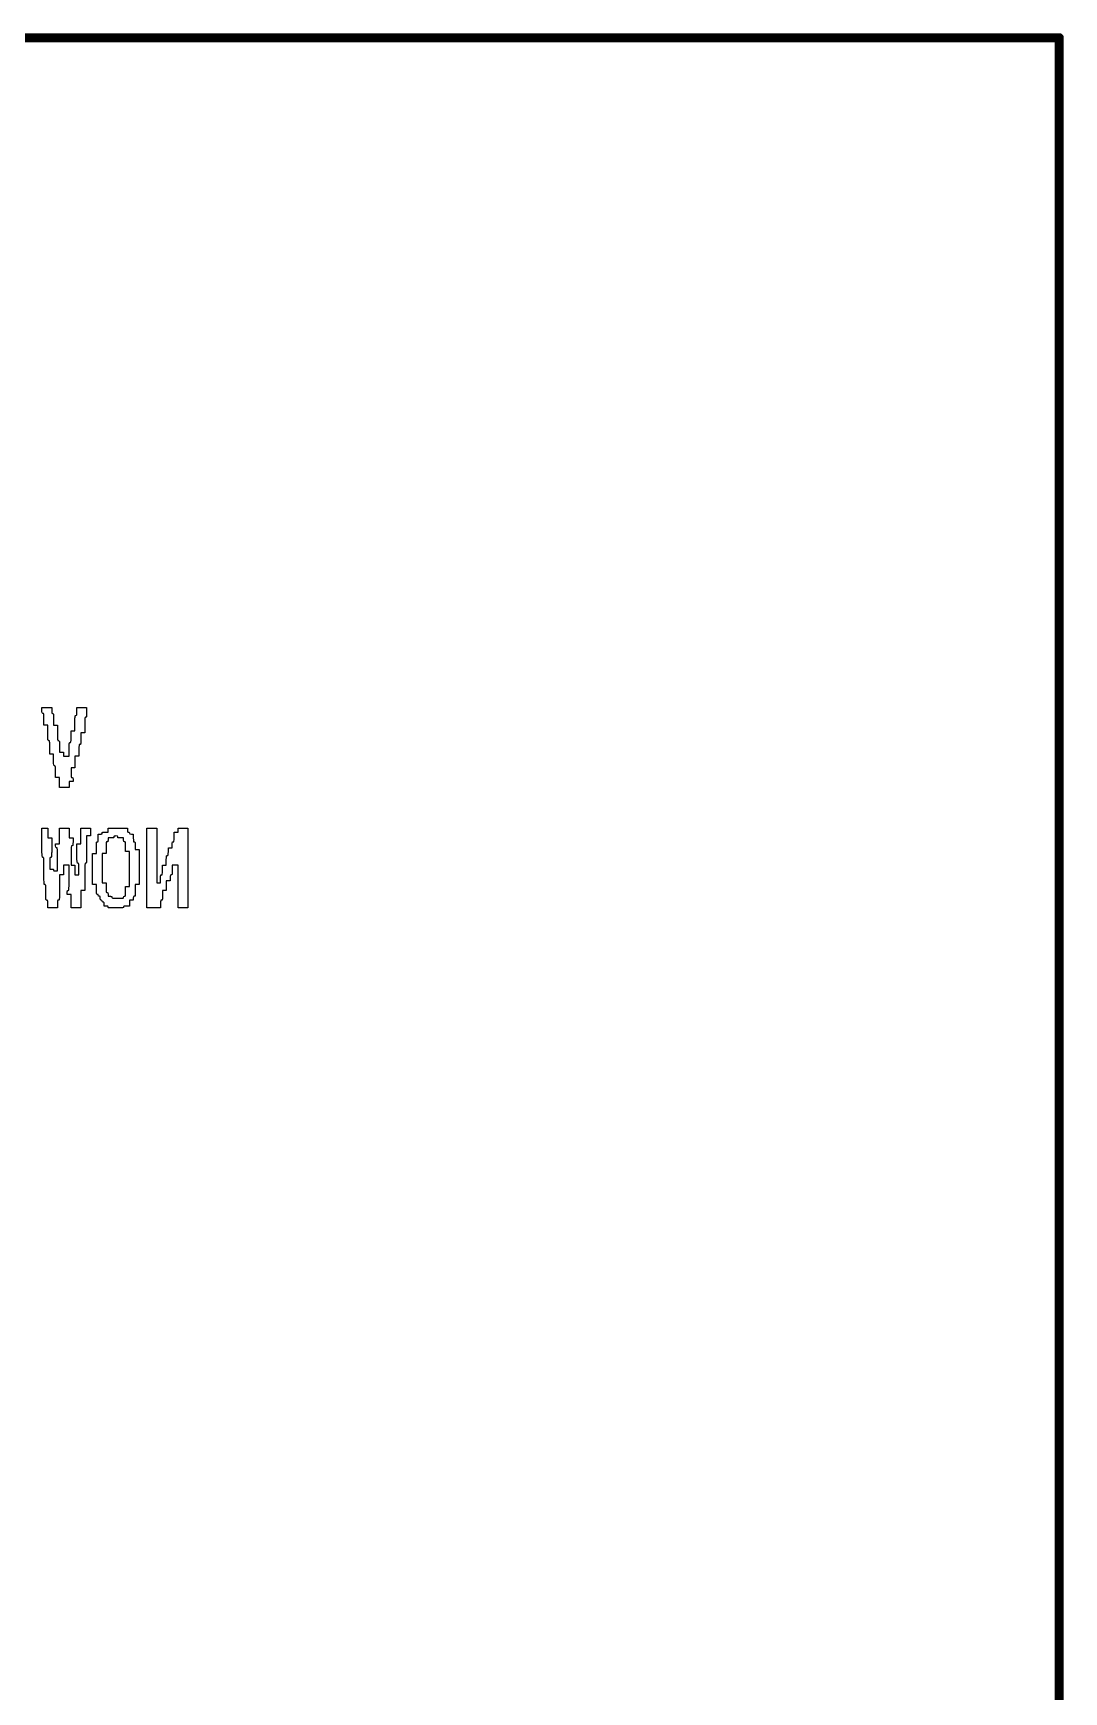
# Model space of a CAD drawing. Header units: millimetres. Extents: x 1.5 to 5.45, y 1.5 to 5.45.
# Drawn here: x 4.315 to 5.447, y 3.625 to 5.447 of the extents above; entities that cross this region are included whole.
import ezdxf

# ---------------------------------------------------------------- set-up
doc = ezdxf.new("R2010")
doc.units = ezdxf.units.MM
doc.header["$MEASUREMENT"] = 0
doc.layers.add('BottomOverlay', color=54, linetype='Continuous')
doc.layers.add('KeepOutLayer', color=6, linetype='Continuous')

# ---------------------------------------------------------------- blocks, each defined once
blk = doc.blocks.new('NATALIE_HEART_FIRE_4')
at = {"layer": 'BottomOverlay'}
for p, q in [((1.0748, 0.1179), (1.0748, 0.1211)), ((1.0748, 0.1211), (1.0855, 0.1211)), ((1.0748, 0.1162), (1.0748, 0.1179)), ((1.075, 0.1153), (1.0748, 0.1162)), ((1.0753, 0.1148), (1.075, 0.1153)), ((1.0759, 0.1147), (1.0753, 0.1148)), ((1.0762, 0.1147), (1.0759, 0.1147)), ((1.0759, 0.1147), (1.0759, 0.1147)), ((1.0764, 0.1146), (1.0762, 0.1147)), ((1.0765, 0.1145), (1.0764, 0.1146)), ((1.0766, 0.1144), (1.0765, 0.1145)), ((1.0767, 0.1142), (1.0766, 0.1144)), ((1.0767, 0.1139), (1.0767, 0.1142)), ((1.0768, 0.1136), (1.0767, 0.1139)), ((1.0768, 0.1132), (1.0768, 0.1136)), ((1.0769, 0.1128), (1.0768, 0.1132)), ((1.0769, 0.1122), (1.0769, 0.1128)), ((1.0769, 0.1115), (1.0769, 0.1122)), ((1.0769, 0.1103), (1.0769, 0.1115)), ((1.0769, 0.1089), (1.0769, 0.1103)), ((1.0855, 0.1211), (1.0855, 0.1179)), ((1.0855, 0.1179), (1.0855, 0.117)), ((1.0855, 0.117), (1.0855, 0.1162)), ((1.0855, 0.1162), (1.0856, 0.1157)), ((1.0856, 0.1157), (1.0856, 0.1153)), ((1.0856, 0.1153), (1.0858, 0.115)), ((1.0858, 0.115), (1.086, 0.1148)), ((1.086, 0.1148), (1.0862, 0.1148)), ((1.0862, 0.1148), (1.0865, 0.1147)), ((1.0865, 0.1147), (1.0871, 0.1146)), ((1.0871, 0.1146), (1.0874, 0.1138)), ((1.0874, 0.1138), (1.0876, 0.1119)), ((1.0876, 0.1119), (1.0876, 0.1083)), ((1.1111, 0.1097), (1.1112, 0.1103)), ((1.1111, 0.1088), (1.1111, 0.1097)), ((1.1112, 0.1114), (1.1113, 0.1118)), ((1.1112, 0.1109), (1.1112, 0.1114)), ((1.1112, 0.1103), (1.1112, 0.1109)), ((1.1113, 0.1118), (1.1114, 0.112)), ((1.1114, 0.112), (1.1115, 0.1123)), ((1.1115, 0.1123), (1.1116, 0.1124)), ((1.1116, 0.1124), (1.1117, 0.1125)), ((1.1117, 0.1125), (1.1118, 0.1126)), ((1.1118, 0.1126), (1.1121, 0.1126)), ((1.1121, 0.1126), (1.1122, 0.1126)), ((1.1122, 0.1126), (1.1127, 0.1127)), ((1.1127, 0.1127), (1.1131, 0.1133)), ((1.1131, 0.1133), (1.1132, 0.1145)), ((1.1132, 0.1169), (1.1132, 0.1211)), ((1.1132, 0.1211), (1.1239, 0.1211)), ((1.1132, 0.1145), (1.1132, 0.1169)), ((1.1222, 0.1103), (1.1219, 0.1093)), ((1.1228, 0.1105), (1.1222, 0.1103)), ((1.123, 0.1105), (1.1228, 0.1105)), ((1.1232, 0.1105), (1.123, 0.1105)), ((1.1233, 0.1105), (1.1232, 0.1105)), ((1.1234, 0.1106), (1.1233, 0.1105)), ((1.1235, 0.1107), (1.1234, 0.1106)), ((1.1236, 0.1108), (1.1235, 0.1107)), ((1.1237, 0.111), (1.1236, 0.1108)), ((1.1238, 0.1116), (1.1237, 0.1113)), ((1.1237, 0.1113), (1.1237, 0.111)), ((1.1239, 0.1123), (1.1238, 0.1119)), ((1.1238, 0.1119), (1.1238, 0.1116)), ((1.1239, 0.1211), (1.1239, 0.1158)), ((1.1239, 0.1158), (1.1239, 0.1149)), ((1.1239, 0.1149), (1.1239, 0.1141)), ((1.1239, 0.1141), (1.1239, 0.1135)), ((1.1239, 0.1135), (1.1239, 0.1129)), ((1.1239, 0.1129), (1.1239, 0.1123)), ((1.0769, 0.1019), (1.0769, 0.1089)), ((1.0812, 0.1019), (1.0769, 0.1019)), ((1.0812, 0.0934), (1.0812, 0.1019)), ((1.0812, 0.0886), (1.0812, 0.0934)), ((1.0876, 0.1083), (1.0876, 0.1019)), ((1.0876, 0.1019), (1.0919, 0.1019)), ((1.0919, 0.1019), (1.0919, 0.0926)), ((1.0919, 0.0926), (1.0919, 0.0906)), ((1.1068, 0.0891), (1.1068, 0.0955)), ((1.1068, 0.0955), (1.1111, 0.0955)), ((1.1111, 0.1079), (1.1111, 0.1088)), ((1.1111, 0.1068), (1.1111, 0.1079)), ((1.1111, 0.1048), (1.1111, 0.1068)), ((1.1111, 0.0955), (1.1111, 0.1048)), ((1.1218, 0.0934), (1.1175, 0.0934)), ((1.1175, 0.0934), (1.1175, 0.0864)), ((1.1219, 0.1093), (1.1218, 0.1067)), ((1.1218, 0.1067), (1.1218, 0.1019)), ((1.1218, 0.1019), (1.1218, 0.0934)), ((1.0813, 0.086), (1.0812, 0.0886)), ((1.0817, 0.085), (1.0813, 0.086)), ((1.0823, 0.0848), (1.0817, 0.085)), ((1.0825, 0.0848), (1.0823, 0.0848)), ((1.0827, 0.0847), (1.0825, 0.0848)), ((1.0829, 0.0846), (1.0827, 0.0847)), ((1.083, 0.0845), (1.0829, 0.0846)), ((1.083, 0.0843), (1.083, 0.0845)), ((1.0831, 0.0841), (1.083, 0.0843)), ((1.0832, 0.0837), (1.0831, 0.0841)), ((1.0832, 0.0833), (1.0832, 0.0837)), ((1.0833, 0.0828), (1.0832, 0.0833)), ((1.0833, 0.0822), (1.0833, 0.0828)), ((1.0833, 0.0815), (1.0833, 0.0822)), ((1.0833, 0.0807), (1.0833, 0.0815)), ((1.0833, 0.0797), (1.0833, 0.0807)), ((1.0833, 0.078), (1.0833, 0.0797)), ((1.0833, 0.0698), (1.0833, 0.078)), ((1.0919, 0.0906), (1.0919, 0.0895)), ((1.0919, 0.0895), (1.0919, 0.0886)), ((1.0919, 0.0886), (1.0919, 0.0877)), ((1.0919, 0.0877), (1.0919, 0.087)), ((1.0919, 0.087), (1.092, 0.0865)), ((1.092, 0.0865), (1.092, 0.086)), ((1.092, 0.086), (1.0921, 0.0856)), ((1.0921, 0.0856), (1.0922, 0.0853)), ((1.0922, 0.0853), (1.0922, 0.0851)), ((1.0922, 0.0851), (1.0923, 0.085)), ((1.0923, 0.085), (1.0925, 0.0849)), ((1.0925, 0.0849), (1.0926, 0.0848)), ((1.0926, 0.0848), (1.0928, 0.0848)), ((1.0928, 0.0848), (1.0929, 0.0848)), ((1.0929, 0.0848), (1.0935, 0.0847)), ((1.0935, 0.0847), (1.0939, 0.0839)), ((1.0939, 0.0839), (1.094, 0.0819)), ((1.094, 0.0819), (1.094, 0.0784)), ((1.094, 0.0784), (1.094, 0.072)), ((1.1047, 0.0801), (1.1048, 0.0807)), ((1.1047, 0.0794), (1.1047, 0.0801)), ((1.1047, 0.0785), (1.1047, 0.0794)), ((1.1047, 0.0775), (1.1047, 0.0785)), ((1.1047, 0.0758), (1.1047, 0.0775)), ((1.1047, 0.0677), (1.1047, 0.0758)), ((1.1048, 0.0816), (1.1049, 0.0819)), ((1.1048, 0.0812), (1.1048, 0.0816)), ((1.1048, 0.0807), (1.1048, 0.0812)), ((1.1049, 0.0819), (1.105, 0.0822)), ((1.105, 0.0822), (1.1051, 0.0824)), ((1.1051, 0.0824), (1.1052, 0.0825)), ((1.1052, 0.0825), (1.1053, 0.0826)), ((1.1053, 0.0826), (1.1055, 0.0826)), ((1.1055, 0.0826), (1.1058, 0.0827)), ((1.1058, 0.0827), (1.1063, 0.0828)), ((1.1063, 0.0828), (1.1067, 0.0836)), ((1.1067, 0.0836), (1.1068, 0.0855)), ((1.1068, 0.0855), (1.1068, 0.0891)), ((1.1155, 0.0796), (1.1154, 0.0777)), ((1.1154, 0.0777), (1.1154, 0.0741)), ((1.1154, 0.0741), (1.1154, 0.0677)), ((1.1158, 0.0804), (1.1155, 0.0796)), ((1.1164, 0.0805), (1.1158, 0.0804)), ((1.1165, 0.0805), (1.1164, 0.0805)), ((1.1168, 0.0806), (1.1165, 0.0805)), ((1.117, 0.0806), (1.1168, 0.0806)), ((1.1171, 0.0807), (1.117, 0.0806)), ((1.1172, 0.0809), (1.1171, 0.0807)), ((1.1173, 0.0813), (1.1172, 0.0811)), ((1.1172, 0.0811), (1.1172, 0.0809)), ((1.1174, 0.0816), (1.1173, 0.0813)), ((1.1175, 0.0831), (1.1174, 0.0825)), ((1.1174, 0.0825), (1.1174, 0.082)), ((1.1174, 0.082), (1.1174, 0.0816)), ((1.1175, 0.0864), (1.1175, 0.0849)), ((1.1175, 0.0849), (1.1175, 0.0837)), ((1.1175, 0.0837), (1.1175, 0.0831)), ((1.0876, 0.0698), (1.0833, 0.0698)), ((1.0876, 0.0634), (1.0876, 0.0698)), ((1.0876, 0.0599), (1.0876, 0.0634)), ((1.0878, 0.0579), (1.0876, 0.0599)), ((1.0881, 0.0572), (1.0878, 0.0579)), ((1.0887, 0.057), (1.0881, 0.0572)), ((1.0888, 0.057), (1.0887, 0.057)), ((1.089, 0.057), (1.0888, 0.057)), ((1.0892, 0.0569), (1.089, 0.057)), ((1.0893, 0.0568), (1.0892, 0.0569)), ((1.0894, 0.0567), (1.0893, 0.0568)), ((1.0895, 0.0565), (1.0894, 0.0567)), ((1.0896, 0.0562), (1.0895, 0.0565)), ((1.0896, 0.0559), (1.0896, 0.0562)), ((1.0896, 0.0555), (1.0896, 0.0559)), ((1.0897, 0.055), (1.0896, 0.0555)), ((1.0897, 0.0545), (1.0897, 0.055)), ((1.094, 0.072), (1.0983, 0.072)), ((1.0983, 0.072), (1.0983, 0.0677)), ((1.0983, 0.0677), (1.1047, 0.0677)), ((1.1111, 0.0549), (1.1068, 0.0549)), ((1.1068, 0.0549), (1.1068, 0.0495)), ((1.1154, 0.0677), (1.1111, 0.0677)), ((1.1111, 0.0677), (1.1111, 0.0549)), ((1.0897, 0.0538), (1.0897, 0.0545)), ((1.0897, 0.0526), (1.0897, 0.0538)), ((1.0897, 0.0511), (1.0897, 0.0526)), ((1.0897, 0.0442), (1.0897, 0.0511)), ((1.094, 0.0442), (1.0897, 0.0442)), ((1.094, 0.0335), (1.094, 0.0442)), ((1.109, 0.0399), (1.1047, 0.0399)), ((1.1047, 0.0399), (1.1047, 0.0367)), ((1.1047, 0.0367), (1.1047, 0.0367)), ((1.1047, 0.0367), (1.1047, 0.0335)), ((1.1068, 0.0495), (1.1068, 0.0486)), ((1.1068, 0.0486), (1.1068, 0.0479)), ((1.1068, 0.0479), (1.1068, 0.0472)), ((1.1068, 0.0472), (1.1068, 0.0466)), ((1.1068, 0.0466), (1.1069, 0.0461)), ((1.1069, 0.0461), (1.1069, 0.0456)), ((1.1069, 0.0456), (1.1069, 0.0453)), ((1.1069, 0.0453), (1.107, 0.045)), ((1.107, 0.045), (1.107, 0.0447)), ((1.107, 0.0447), (1.1071, 0.0446)), ((1.1071, 0.0446), (1.1072, 0.0444)), ((1.1072, 0.0444), (1.1073, 0.0443)), ((1.1073, 0.0443), (1.1074, 0.0442)), ((1.1074, 0.0442), (1.1076, 0.0442)), ((1.1076, 0.0442), (1.1077, 0.0442)), ((1.1077, 0.0442), (1.1079, 0.0442)), ((1.1079, 0.0442), (1.1088, 0.0438)), ((1.1088, 0.0438), (1.109, 0.042)), ((1.109, 0.042), (1.109, 0.0399)), ((1.1047, 0.0335), (1.094, 0.0335)), ((1.0748, -0.0274), (1.0748, -0.0114)), ((1.0748, -0.0114), (1.0812, -0.0114)), ((1.0812, -0.0114), (1.0812, -0.0221)), ((1.094, -0.0285), (1.094, -0.0114)), ((1.094, -0.0114), (1.1047, -0.0114)), ((1.1047, -0.0114), (1.1047, -0.0221)), ((1.1175, -0.0285), (1.1175, -0.0114)), ((1.1175, -0.0114), (1.1282, -0.0114)), ((1.1282, -0.0114), (1.1282, -0.0199)), ((1.1367, -0.0221), (1.1367, -0.0178)), ((1.1367, -0.0178), (1.1388, -0.0178)), ((1.1388, -0.0178), (1.1394, -0.0178)), ((1.1394, -0.0178), (1.1399, -0.0178)), ((1.1399, -0.0178), (1.1403, -0.0177)), ((1.1403, -0.0177), (1.1406, -0.0176)), ((1.1406, -0.0176), (1.1408, -0.0175)), ((1.1408, -0.0175), (1.1409, -0.0173)), ((1.1409, -0.0173), (1.141, -0.017)), ((1.141, -0.0167), (1.1411, -0.0162)), ((1.141, -0.017), (1.141, -0.0167)), ((1.1411, -0.0162), (1.1415, -0.0159)), ((1.1415, -0.0159), (1.1425, -0.0157)), ((1.1425, -0.0157), (1.1442, -0.0157)), ((1.1442, -0.0157), (1.1474, -0.0157)), ((1.1474, -0.0157), (1.1474, -0.0114)), ((1.1474, -0.0114), (1.1687, -0.0114)), ((1.1687, -0.0114), (1.1687, -0.0135)), ((1.1687, -0.0135), (1.1687, -0.0141)), ((1.1687, -0.0141), (1.1688, -0.0146)), ((1.1688, -0.0146), (1.1688, -0.015)), ((1.1688, -0.015), (1.1689, -0.0153)), ((1.1689, -0.0153), (1.1691, -0.0155)), ((1.1691, -0.0155), (1.1693, -0.0156)), ((1.1693, -0.0156), (1.1695, -0.0157)), ((1.1695, -0.0157), (1.1698, -0.0157)), ((1.1698, -0.0157), (1.1706, -0.0159)), ((1.1706, -0.0159), (1.1709, -0.0167)), ((1.1709, -0.0167), (1.1713, -0.0176)), ((1.1713, -0.0176), (1.173, -0.0178)), ((1.173, -0.0178), (1.1751, -0.0178)), ((1.1751, -0.0178), (1.1751, -0.0221)), ((1.1901, -0.099), (1.1901, -0.0114)), ((1.1901, -0.0114), (1.2008, -0.0114)), ((1.2008, -0.0114), (1.2008, -0.0713)), ((1.22, -0.021), (1.22, -0.0157)), ((1.22, -0.0157), (1.2243, -0.0157)), ((1.2243, -0.0157), (1.2243, -0.0114)), ((1.2243, -0.0114), (1.2349, -0.0114)), ((1.2349, -0.0114), (1.2349, -0.099)), ((1.0748, -0.0365), (1.0748, -0.0274)), ((1.0812, -0.0221), (1.0855, -0.0221)), ((1.0855, -0.0221), (1.0855, -0.0337)), ((1.0855, -0.0337), (1.0855, -0.0362)), ((1.0855, -0.0362), (1.0855, -0.0376)), ((1.0897, -0.0306), (1.0897, -0.0285)), ((1.0897, -0.0285), (1.094, -0.0285)), ((1.0899, -0.0324), (1.0897, -0.0306)), ((1.0908, -0.0328), (1.0899, -0.0324)), ((1.0911, -0.0328), (1.0908, -0.0328)), ((1.0913, -0.0329), (1.0911, -0.0328)), ((1.0915, -0.0331), (1.0913, -0.0329)), ((1.0916, -0.0334), (1.0915, -0.0331)), ((1.0916, -0.0337), (1.0916, -0.0334)), ((1.0917, -0.0342), (1.0916, -0.0337)), ((1.0918, -0.0348), (1.0917, -0.0342)), ((1.0918, -0.0356), (1.0918, -0.0348)), ((1.0918, -0.0366), (1.0918, -0.0356)), ((1.1047, -0.0221), (1.109, -0.0221)), ((1.107, -0.0321), (1.1068, -0.0353)), ((1.1068, -0.0353), (1.1068, -0.0413)), ((1.1073, -0.0309), (1.107, -0.0321)), ((1.1079, -0.0306), (1.1073, -0.0309)), ((1.1081, -0.0306), (1.1079, -0.0306)), ((1.1082, -0.0306), (1.1081, -0.0306)), ((1.1083, -0.0306), (1.1082, -0.0306)), ((1.1085, -0.0305), (1.1083, -0.0306)), ((1.1086, -0.0304), (1.1085, -0.0305)), ((1.1087, -0.0303), (1.1086, -0.0304)), ((1.1088, -0.03), (1.1087, -0.0302)), ((1.1087, -0.0302), (1.1087, -0.0303)), ((1.1089, -0.0294), (1.1088, -0.0297)), ((1.1088, -0.0297), (1.1088, -0.03)), ((1.109, -0.0271), (1.1089, -0.0277)), ((1.1089, -0.0277), (1.1089, -0.0282)), ((1.1089, -0.0282), (1.1089, -0.0287)), ((1.1089, -0.0287), (1.1089, -0.0291)), ((1.1089, -0.0291), (1.1089, -0.0294)), ((1.109, -0.0221), (1.109, -0.0264)), ((1.109, -0.0264), (1.109, -0.0271)), ((1.1132, -0.0392), (1.1132, -0.0285)), ((1.1132, -0.0285), (1.1175, -0.0285)), ((1.1282, -0.0199), (1.1239, -0.0199)), ((1.1239, -0.0199), (1.1239, -0.0362)), ((1.1239, -0.0362), (1.1239, -0.0398)), ((1.1346, -0.0283), (1.1347, -0.0279)), ((1.1346, -0.0289), (1.1346, -0.0283)), ((1.1346, -0.0296), (1.1346, -0.0289)), ((1.1346, -0.0308), (1.1346, -0.0296)), ((1.1346, -0.0322), (1.1346, -0.0308)), ((1.1346, -0.0392), (1.1346, -0.0322)), ((1.1347, -0.0275), (1.1348, -0.0271)), ((1.1347, -0.0279), (1.1347, -0.0275)), ((1.1348, -0.0269), (1.1349, -0.0267)), ((1.1348, -0.0271), (1.1348, -0.0269)), ((1.1349, -0.0267), (1.135, -0.0266)), ((1.135, -0.0266), (1.1351, -0.0265)), ((1.1351, -0.0265), (1.1353, -0.0264)), ((1.1353, -0.0264), (1.1356, -0.0264)), ((1.1356, -0.0264), (1.1362, -0.0262)), ((1.1356, -0.0264), (1.1356, -0.0264)), ((1.1362, -0.0262), (1.1365, -0.0257)), ((1.1365, -0.0257), (1.1367, -0.0244)), ((1.1367, -0.0244), (1.1367, -0.0221)), ((1.1454, -0.0273), (1.1453, -0.0292)), ((1.1453, -0.0292), (1.1453, -0.0292)), ((1.1453, -0.0292), (1.1453, -0.0328)), ((1.1453, -0.0328), (1.1453, -0.0328)), ((1.1453, -0.0328), (1.1453, -0.0392)), ((1.1457, -0.0265), (1.1454, -0.0273)), ((1.1454, -0.0273), (1.1454, -0.0273)), ((1.1463, -0.0264), (1.1457, -0.0265)), ((1.1457, -0.0265), (1.1457, -0.0265)), ((1.1466, -0.0263), (1.1463, -0.0264)), ((1.1463, -0.0264), (1.1463, -0.0264)), ((1.1469, -0.0263), (1.1466, -0.0263)), ((1.1466, -0.0263), (1.1466, -0.0263)), ((1.147, -0.0262), (1.1469, -0.0263)), ((1.1469, -0.0263), (1.1469, -0.0263)), ((1.1472, -0.026), (1.147, -0.0262)), ((1.147, -0.0262), (1.147, -0.0262)), ((1.1473, -0.0257), (1.1472, -0.026)), ((1.1472, -0.026), (1.1472, -0.026)), ((1.1474, -0.0248), (1.1473, -0.0253)), ((1.1473, -0.0253), (1.1473, -0.0253)), ((1.1473, -0.0253), (1.1473, -0.0257)), ((1.1473, -0.0257), (1.1473, -0.0257)), ((1.1506, -0.0221), (1.1474, -0.0221)), ((1.1474, -0.0221), (1.1474, -0.0221)), ((1.1474, -0.0221), (1.1474, -0.0242)), ((1.1474, -0.0242), (1.1474, -0.0242)), ((1.1474, -0.0242), (1.1474, -0.0248)), ((1.1474, -0.0248), (1.1474, -0.0248)), ((1.1523, -0.0221), (1.1506, -0.0221)), ((1.1506, -0.0221), (1.1506, -0.0221)), ((1.1533, -0.0219), (1.1523, -0.0221)), ((1.1523, -0.0221), (1.1523, -0.0221)), ((1.1537, -0.0216), (1.1533, -0.0219)), ((1.1533, -0.0219), (1.1533, -0.0219)), ((1.1538, -0.021), (1.1537, -0.0216)), ((1.1537, -0.0216), (1.1537, -0.0216)), ((1.1539, -0.0205), (1.1538, -0.0207)), ((1.1538, -0.0207), (1.1538, -0.0207)), ((1.1538, -0.0207), (1.1538, -0.021)), ((1.1538, -0.021), (1.1538, -0.021)), ((1.154, -0.0203), (1.1539, -0.0205)), ((1.1539, -0.0205), (1.1539, -0.0205)), ((1.1542, -0.0201), (1.154, -0.0203)), ((1.154, -0.0203), (1.154, -0.0203)), ((1.1545, -0.0201), (1.1542, -0.0201)), ((1.1542, -0.0201), (1.1542, -0.0201)), ((1.1548, -0.02), (1.1545, -0.0201)), ((1.1545, -0.0201), (1.1545, -0.0201)), ((1.1553, -0.02), (1.1548, -0.02)), ((1.1548, -0.02), (1.1548, -0.02)), ((1.1559, -0.0199), (1.1553, -0.02)), ((1.1553, -0.02), (1.1553, -0.02)), ((1.1577, -0.0201), (1.1559, -0.0199)), ((1.1559, -0.0199), (1.1559, -0.0199)), ((1.1581, -0.021), (1.1577, -0.0201)), ((1.1577, -0.0201), (1.1577, -0.0201)), ((1.1581, -0.0213), (1.1581, -0.021)), ((1.1581, -0.021), (1.1581, -0.021)), ((1.1582, -0.0216), (1.1581, -0.0213)), ((1.1581, -0.0213), (1.1581, -0.0213)), ((1.1583, -0.0218), (1.1582, -0.0216)), ((1.1582, -0.0216), (1.1582, -0.0216)), ((1.1586, -0.0219), (1.1583, -0.0218)), ((1.1583, -0.0218), (1.1583, -0.0218)), ((1.159, -0.022), (1.1586, -0.0219)), ((1.1586, -0.0219), (1.1586, -0.0219)), ((1.1596, -0.0221), (1.159, -0.022)), ((1.159, -0.022), (1.159, -0.022)), ((1.1603, -0.0221), (1.1596, -0.0221)), ((1.1596, -0.0221), (1.1596, -0.0221)), ((1.1613, -0.0221), (1.1603, -0.0221)), ((1.1603, -0.0221), (1.1603, -0.0221)), ((1.1645, -0.0221), (1.1613, -0.0221)), ((1.1613, -0.0221), (1.1613, -0.0221)), ((1.1645, -0.0242), (1.1645, -0.0221)), ((1.1645, -0.0221), (1.1645, -0.0221)), ((1.1647, -0.026), (1.1645, -0.0242)), ((1.1645, -0.0242), (1.1645, -0.0242)), ((1.1655, -0.0264), (1.1647, -0.026)), ((1.1647, -0.026), (1.1647, -0.026)), ((1.1657, -0.0264), (1.1655, -0.0264)), ((1.1655, -0.0264), (1.1655, -0.0264)), ((1.1659, -0.0264), (1.1657, -0.0264)), ((1.1657, -0.0264), (1.1657, -0.0264)), ((1.166, -0.0264), (1.1659, -0.0264)), ((1.1659, -0.0264), (1.1659, -0.0264)), ((1.1661, -0.0265), (1.166, -0.0264)), ((1.166, -0.0264), (1.166, -0.0264)), ((1.1662, -0.0266), (1.1661, -0.0265)), ((1.1661, -0.0265), (1.1661, -0.0265)), ((1.1663, -0.0267), (1.1662, -0.0266)), ((1.1662, -0.0266), (1.1662, -0.0266)), ((1.1664, -0.0269), (1.1663, -0.0267)), ((1.1663, -0.0267), (1.1663, -0.0267)), ((1.1664, -0.0272), (1.1664, -0.0269)), ((1.1664, -0.0269), (1.1664, -0.0269)), ((1.1665, -0.0275), (1.1664, -0.0272)), ((1.1664, -0.0272), (1.1664, -0.0272)), ((1.1665, -0.0278), (1.1665, -0.0275)), ((1.1665, -0.0275), (1.1665, -0.0275)), ((1.1666, -0.0283), (1.1665, -0.0278)), ((1.1665, -0.0278), (1.1665, -0.0278)), ((1.1666, -0.0288), (1.1666, -0.0283)), ((1.1666, -0.0283), (1.1666, -0.0283)), ((1.1666, -0.0294), (1.1666, -0.0288)), ((1.1666, -0.0288), (1.1666, -0.0288)), ((1.1666, -0.03), (1.1666, -0.0294)), ((1.1666, -0.0294), (1.1666, -0.0294)), ((1.1666, -0.0308), (1.1666, -0.03)), ((1.1666, -0.03), (1.1666, -0.03)), ((1.1666, -0.0317), (1.1666, -0.0308)), ((1.1666, -0.0308), (1.1666, -0.0308)), ((1.1666, -0.0371), (1.1666, -0.0317)), ((1.1666, -0.0317), (1.1666, -0.0317)), ((1.1751, -0.0221), (1.1751, -0.0228)), ((1.1751, -0.0228), (1.1752, -0.0234)), ((1.1752, -0.0234), (1.1752, -0.0239)), ((1.1752, -0.0239), (1.1752, -0.0244)), ((1.1752, -0.0244), (1.1752, -0.0248)), ((1.1752, -0.0248), (1.1752, -0.0252)), ((1.1752, -0.0252), (1.1753, -0.0255)), ((1.1753, -0.0255), (1.1753, -0.0257)), ((1.1753, -0.0257), (1.1754, -0.0259)), ((1.1754, -0.0259), (1.1754, -0.026)), ((1.1754, -0.026), (1.1755, -0.0262)), ((1.1755, -0.0262), (1.1756, -0.0262)), ((1.1756, -0.0262), (1.1758, -0.0263)), ((1.1758, -0.0263), (1.1759, -0.0263)), ((1.1759, -0.0263), (1.176, -0.0264)), ((1.176, -0.0264), (1.1762, -0.0264)), ((1.1762, -0.0264), (1.1768, -0.0265)), ((1.1768, -0.0265), (1.1771, -0.027)), ((1.1771, -0.027), (1.1773, -0.0283)), ((1.1773, -0.0283), (1.1773, -0.0306)), ((1.1773, -0.0306), (1.1773, -0.0349)), ((1.1773, -0.0349), (1.1816, -0.0349)), ((1.1816, -0.0349), (1.1816, -0.0734)), ((1.2136, -0.0371), (1.2136, -0.0328)), ((1.2136, -0.0328), (1.2178, -0.0328)), ((1.2178, -0.0296), (1.2179, -0.0286)), ((1.2178, -0.0328), (1.2178, -0.0296)), ((1.2179, -0.0273), (1.218, -0.0269)), ((1.2179, -0.0279), (1.2179, -0.0273)), ((1.2179, -0.0286), (1.2179, -0.0279)), ((1.218, -0.0269), (1.2182, -0.0266)), ((1.2182, -0.0266), (1.2183, -0.0265)), ((1.2183, -0.0265), (1.2186, -0.0264)), ((1.2186, -0.0264), (1.2189, -0.0264)), ((1.2189, -0.0264), (1.2195, -0.0262)), ((1.2195, -0.0262), (1.2198, -0.0256)), ((1.2198, -0.0256), (1.22, -0.024)), ((1.22, -0.024), (1.22, -0.021)), ((1.0749, -0.0413), (1.0748, -0.0365)), ((1.0753, -0.0432), (1.0749, -0.0413)), ((1.0759, -0.0435), (1.0753, -0.0432)), ((1.0761, -0.0435), (1.0759, -0.0435)), ((1.0763, -0.0436), (1.0761, -0.0435)), ((1.0765, -0.0437), (1.0763, -0.0436)), ((1.0766, -0.044), (1.0765, -0.0437)), ((1.0767, -0.0443), (1.0766, -0.044)), ((1.0767, -0.0448), (1.0767, -0.0443)), ((1.0768, -0.0455), (1.0767, -0.0448)), ((1.0768, -0.0463), (1.0768, -0.0455)), ((1.0769, -0.0473), (1.0768, -0.0463)), ((1.0769, -0.0485), (1.0769, -0.0473)), ((1.0769, -0.0499), (1.0769, -0.0485)), ((1.0769, -0.0516), (1.0769, -0.0499)), ((1.0769, -0.0541), (1.0769, -0.0516)), ((1.0769, -0.0584), (1.0769, -0.0541)), ((1.0834, -0.0463), (1.0833, -0.0499)), ((1.0833, -0.0499), (1.0833, -0.0563)), ((1.0835, -0.0444), (1.0834, -0.0463)), ((1.0838, -0.0436), (1.0835, -0.0444)), ((1.0844, -0.0435), (1.0838, -0.0436)), ((1.0845, -0.0435), (1.0844, -0.0435)), ((1.0847, -0.0434), (1.0845, -0.0435)), ((1.0849, -0.0434), (1.0847, -0.0434)), ((1.085, -0.0432), (1.0849, -0.0434)), ((1.0851, -0.0431), (1.085, -0.0432)), ((1.0852, -0.0428), (1.0851, -0.0431)), ((1.0853, -0.0425), (1.0852, -0.0428)), ((1.0854, -0.0414), (1.0853, -0.042)), ((1.0853, -0.042), (1.0853, -0.0425)), ((1.0855, -0.0376), (1.0854, -0.0388)), ((1.0854, -0.0388), (1.0854, -0.0398)), ((1.0854, -0.0398), (1.0854, -0.0407)), ((1.0854, -0.0407), (1.0854, -0.0414)), ((1.0918, -0.0377), (1.0918, -0.0366)), ((1.0919, -0.0394), (1.0918, -0.0377)), ((1.0919, -0.0415), (1.0919, -0.0394)), ((1.0919, -0.0445), (1.0919, -0.0415)), ((1.0919, -0.0584), (1.0919, -0.0445)), ((1.1047, -0.052), (1.0983, -0.052)), ((1.0983, -0.052), (1.0983, -0.0627)), ((1.1047, -0.0659), (1.1047, -0.052)), ((1.1068, -0.0413), (1.1068, -0.052)), ((1.1068, -0.052), (1.1111, -0.052)), ((1.1111, -0.052), (1.1111, -0.0627)), ((1.1132, -0.0452), (1.1132, -0.0392)), ((1.1134, -0.0484), (1.1132, -0.0452)), ((1.1137, -0.0497), (1.1134, -0.0484)), ((1.1143, -0.0499), (1.1137, -0.0497)), ((1.1144, -0.0499), (1.1143, -0.0499)), ((1.1146, -0.0499), (1.1144, -0.0499)), ((1.1148, -0.05), (1.1146, -0.0499)), ((1.1149, -0.0501), (1.1148, -0.05)), ((1.115, -0.0502), (1.1149, -0.0501)), ((1.1151, -0.0504), (1.115, -0.0502)), ((1.1152, -0.0507), (1.1151, -0.0504)), ((1.1152, -0.051), (1.1152, -0.0507)), ((1.1153, -0.0514), (1.1152, -0.051)), ((1.1153, -0.0518), (1.1153, -0.0514)), ((1.1153, -0.0524), (1.1153, -0.0518)), ((1.1153, -0.0531), (1.1153, -0.0524)), ((1.1154, -0.0543), (1.1153, -0.0531)), ((1.1154, -0.0557), (1.1154, -0.0543)), ((1.1219, -0.0519), (1.1218, -0.0563)), ((1.1222, -0.0502), (1.1219, -0.0519)), ((1.1228, -0.0499), (1.1222, -0.0502)), ((1.123, -0.0499), (1.1228, -0.0499)), ((1.1232, -0.0498), (1.123, -0.0499)), ((1.1234, -0.0496), (1.1232, -0.0498)), ((1.1235, -0.0494), (1.1234, -0.0496)), ((1.1236, -0.0491), (1.1235, -0.0494)), ((1.1237, -0.0486), (1.1236, -0.0491)), ((1.1238, -0.0473), (1.1237, -0.048)), ((1.1237, -0.048), (1.1237, -0.0486)), ((1.1239, -0.0452), (1.1238, -0.0463)), ((1.1238, -0.0463), (1.1238, -0.0473)), ((1.1239, -0.0398), (1.1239, -0.0422)), ((1.1239, -0.0422), (1.1239, -0.0438)), ((1.1239, -0.0438), (1.1239, -0.0452)), ((1.1303, -0.0734), (1.1303, -0.0392)), ((1.1303, -0.0392), (1.1346, -0.0392)), ((1.1453, -0.0392), (1.141, -0.0392)), ((1.141, -0.0392), (1.141, -0.0392)), ((1.141, -0.0392), (1.141, -0.0713)), ((1.1453, -0.0392), (1.1453, -0.0392)), ((1.1709, -0.0371), (1.1666, -0.0371)), ((1.1666, -0.0371), (1.1666, -0.0371)), ((1.1709, -0.0755), (1.1709, -0.0371)), ((1.1709, -0.0371), (1.1709, -0.0371)), ((1.2072, -0.0574), (1.2072, -0.052)), ((1.2072, -0.052), (1.2114, -0.052)), ((1.2114, -0.045), (1.2115, -0.0443)), ((1.2114, -0.0458), (1.2114, -0.045)), ((1.2114, -0.0467), (1.2114, -0.0458)), ((1.2114, -0.052), (1.2114, -0.0467)), ((1.2115, -0.0428), (1.2116, -0.0424)), ((1.2115, -0.0432), (1.2115, -0.0428)), ((1.2115, -0.0437), (1.2115, -0.0432)), ((1.2115, -0.0443), (1.2115, -0.0437)), ((1.2116, -0.0421), (1.2117, -0.0419)), ((1.2116, -0.0424), (1.2116, -0.0421)), ((1.2117, -0.0417), (1.2118, -0.0416)), ((1.2117, -0.0419), (1.2117, -0.0417)), ((1.2118, -0.0416), (1.2119, -0.0415)), ((1.2119, -0.0415), (1.212, -0.0414)), ((1.212, -0.0414), (1.2122, -0.0414)), ((1.2122, -0.0414), (1.2123, -0.0413)), ((1.2123, -0.0413), (1.2125, -0.0413)), ((1.2125, -0.0413), (1.2131, -0.0412)), ((1.2131, -0.0412), (1.2134, -0.0407)), ((1.2134, -0.0407), (1.2135, -0.0394)), ((1.2135, -0.0394), (1.2136, -0.0371)), ((1.2243, -0.052), (1.2178, -0.052)), ((1.2178, -0.052), (1.2178, -0.0574)), ((1.2243, -0.099), (1.2243, -0.052)), ((1.0769, -0.0669), (1.0769, -0.0584)), ((1.0771, -0.0714), (1.0769, -0.0669)), ((1.0774, -0.0731), (1.0771, -0.0714)), ((1.0833, -0.0563), (1.0855, -0.0563)), ((1.0855, -0.0563), (1.0861, -0.0563)), ((1.0861, -0.0563), (1.0866, -0.0563)), ((1.0866, -0.0563), (1.0869, -0.0564)), ((1.0869, -0.0564), (1.0872, -0.0565)), ((1.0872, -0.0565), (1.0874, -0.0566)), ((1.0874, -0.0566), (1.0875, -0.0568)), ((1.0875, -0.0568), (1.0876, -0.0571)), ((1.0876, -0.0571), (1.0876, -0.0574)), ((1.0876, -0.0574), (1.088, -0.0582)), ((1.088, -0.0582), (1.0897, -0.0584)), ((1.0897, -0.0584), (1.0919, -0.0584)), ((1.0983, -0.0627), (1.094, -0.0627)), ((1.094, -0.0627), (1.094, -0.0778)), ((1.1047, -0.0738), (1.1047, -0.0659)), ((1.1111, -0.0627), (1.1154, -0.0627)), ((1.1154, -0.0627), (1.1154, -0.0557)), ((1.1218, -0.0563), (1.1218, -0.0648)), ((1.1218, -0.0648), (1.1218, -0.0798)), ((1.141, -0.0713), (1.141, -0.0713)), ((1.141, -0.0713), (1.1453, -0.0713)), ((1.1453, -0.0713), (1.1453, -0.0713)), ((1.1453, -0.0713), (1.1453, -0.0766)), ((1.2008, -0.0713), (1.205, -0.0713)), ((1.205, -0.0657), (1.2051, -0.0651)), ((1.205, -0.0663), (1.205, -0.0657)), ((1.205, -0.067), (1.205, -0.0663)), ((1.205, -0.0713), (1.205, -0.067)), ((1.2051, -0.0639), (1.2052, -0.0636)), ((1.2051, -0.0643), (1.2051, -0.0639)), ((1.2051, -0.0647), (1.2051, -0.0643)), ((1.2051, -0.0651), (1.2051, -0.0647)), ((1.2052, -0.0634), (1.2053, -0.0632)), ((1.2052, -0.0636), (1.2052, -0.0634)), ((1.2053, -0.063), (1.2054, -0.0629)), ((1.2053, -0.0632), (1.2053, -0.063)), ((1.2054, -0.0629), (1.2055, -0.0628)), ((1.2055, -0.0628), (1.2056, -0.0628)), ((1.2056, -0.0628), (1.2058, -0.0627)), ((1.2058, -0.0627), (1.2059, -0.0627)), ((1.2059, -0.0627), (1.2061, -0.0627)), ((1.2061, -0.0627), (1.2067, -0.0626)), ((1.2067, -0.0626), (1.207, -0.0619)), ((1.207, -0.0619), (1.2071, -0.0603)), ((1.2071, -0.0603), (1.2072, -0.0574)), ((1.2157, -0.0691), (1.2114, -0.0691)), ((1.2114, -0.0691), (1.2114, -0.0798)), ((1.2159, -0.0632), (1.2157, -0.0642)), ((1.2157, -0.0642), (1.2157, -0.0659)), ((1.2157, -0.0659), (1.2157, -0.0691)), ((1.2162, -0.0628), (1.2159, -0.0632)), ((1.2168, -0.0627), (1.2162, -0.0628)), ((1.217, -0.0627), (1.2168, -0.0627)), ((1.2171, -0.0627), (1.217, -0.0627)), ((1.2172, -0.0626), (1.2171, -0.0627)), ((1.2174, -0.0626), (1.2172, -0.0626)), ((1.2175, -0.0625), (1.2174, -0.0626)), ((1.2176, -0.0623), (1.2175, -0.0625)), ((1.2177, -0.0619), (1.2176, -0.0621)), ((1.2176, -0.0621), (1.2176, -0.0623)), ((1.2178, -0.0612), (1.2177, -0.0616)), ((1.2177, -0.0616), (1.2177, -0.0619)), ((1.2178, -0.0574), (1.2178, -0.0582)), ((1.2178, -0.0582), (1.2178, -0.059)), ((1.2178, -0.059), (1.2178, -0.0597)), ((1.2178, -0.0597), (1.2178, -0.0603)), ((1.2178, -0.0603), (1.2178, -0.0608)), ((1.2178, -0.0608), (1.2178, -0.0612)), ((1.078, -0.0734), (1.0774, -0.0731)), ((1.0782, -0.0734), (1.078, -0.0734)), ((1.0784, -0.0734), (1.0782, -0.0734)), ((1.0785, -0.0735), (1.0784, -0.0734)), ((1.0786, -0.0736), (1.0785, -0.0735)), ((1.0787, -0.0738), (1.0786, -0.0736)), ((1.0788, -0.0741), (1.0787, -0.0738)), ((1.0789, -0.0744), (1.0788, -0.0741)), ((1.0789, -0.0748), (1.0789, -0.0744)), ((1.079, -0.0753), (1.0789, -0.0748)), ((1.079, -0.076), (1.079, -0.0753)), ((1.079, -0.0767), (1.079, -0.076)), ((1.079, -0.0776), (1.079, -0.0767)), ((1.0791, -0.0786), (1.079, -0.0776)), ((1.0791, -0.0798), (1.0791, -0.0786)), ((1.0791, -0.0819), (1.0791, -0.0798)), ((1.0791, -0.0867), (1.0791, -0.0819)), ((1.0792, -0.0893), (1.0791, -0.0867)), ((1.0795, -0.0903), (1.0792, -0.0893)), ((1.0801, -0.0905), (1.0795, -0.0903)), ((1.0803, -0.0905), (1.0801, -0.0905)), ((1.0805, -0.0905), (1.0803, -0.0905)), ((1.0806, -0.0906), (1.0805, -0.0905)), ((1.0807, -0.0906), (1.0806, -0.0906)), ((1.0808, -0.0907), (1.0807, -0.0906)), ((1.0809, -0.0908), (1.0808, -0.0907)), ((1.081, -0.091), (1.0809, -0.0908)), ((1.081, -0.0912), (1.081, -0.091)), ((1.0924, -0.0906), (1.092, -0.0912)), ((1.0929, -0.0905), (1.0924, -0.0906)), ((1.0933, -0.0905), (1.0929, -0.0905)), ((1.0935, -0.0903), (1.0933, -0.0905)), ((1.0936, -0.0901), (1.0935, -0.0903)), ((1.0937, -0.0898), (1.0936, -0.0901)), ((1.0938, -0.0895), (1.0937, -0.0898)), ((1.0939, -0.0883), (1.0938, -0.0889)), ((1.0938, -0.0889), (1.0938, -0.0895)), ((1.094, -0.0864), (1.0939, -0.0874)), ((1.0939, -0.0874), (1.0939, -0.0883)), ((1.094, -0.0778), (1.094, -0.0811)), ((1.094, -0.0811), (1.094, -0.0833)), ((1.094, -0.0833), (1.094, -0.0852)), ((1.094, -0.0852), (1.094, -0.0864)), ((1.1025, -0.0819), (1.1026, -0.0813)), ((1.1025, -0.0841), (1.1025, -0.0819)), ((1.1068, -0.0841), (1.1025, -0.0841)), ((1.1026, -0.0809), (1.1027, -0.0805)), ((1.1026, -0.0813), (1.1026, -0.0809)), ((1.1027, -0.0802), (1.1029, -0.08)), ((1.1027, -0.0805), (1.1027, -0.0802)), ((1.1029, -0.08), (1.1031, -0.0799)), ((1.1031, -0.0799), (1.1033, -0.0798)), ((1.1033, -0.0798), (1.1036, -0.0798)), ((1.1036, -0.0798), (1.1042, -0.0795)), ((1.1042, -0.0795), (1.1045, -0.0779)), ((1.1045, -0.0779), (1.1047, -0.0738)), ((1.1068, -0.099), (1.1068, -0.0841)), ((1.1218, -0.0798), (1.1175, -0.0798)), ((1.1175, -0.0798), (1.1175, -0.0894)), ((1.1175, -0.0894), (1.1175, -0.0894)), ((1.1175, -0.0894), (1.1175, -0.099)), ((1.1346, -0.0734), (1.1303, -0.0734)), ((1.1346, -0.0787), (1.1346, -0.0734)), ((1.1346, -0.0817), (1.1346, -0.0787)), ((1.1347, -0.0833), (1.1346, -0.0817)), ((1.1351, -0.0839), (1.1347, -0.0833)), ((1.1356, -0.0841), (1.1351, -0.0839)), ((1.1364, -0.0843), (1.1356, -0.0841)), ((1.137, -0.086), (1.1364, -0.0843)), ((1.1378, -0.0862), (1.137, -0.086)), ((1.1381, -0.0862), (1.1378, -0.0862)), ((1.1383, -0.0863), (1.1381, -0.0862)), ((1.1385, -0.0864), (1.1383, -0.0863)), ((1.1386, -0.0866), (1.1385, -0.0864)), ((1.1387, -0.0869), (1.1386, -0.0866)), ((1.1388, -0.0873), (1.1387, -0.0869)), ((1.1388, -0.0878), (1.1388, -0.0873)), ((1.1388, -0.0884), (1.1388, -0.0878)), ((1.139, -0.0901), (1.1388, -0.0884)), ((1.1399, -0.0905), (1.139, -0.0901)), ((1.1407, -0.0908), (1.1399, -0.0905)), ((1.1412, -0.0924), (1.1407, -0.0908)), ((1.1453, -0.0766), (1.1453, -0.0766)), ((1.1453, -0.0766), (1.1453, -0.0775)), ((1.1453, -0.0775), (1.1453, -0.0775)), ((1.1453, -0.0775), (1.1453, -0.0783)), ((1.1453, -0.0783), (1.1453, -0.0783)), ((1.1453, -0.0783), (1.1453, -0.0789)), ((1.1453, -0.0789), (1.1453, -0.0789)), ((1.1453, -0.0789), (1.1453, -0.0795)), ((1.1453, -0.0795), (1.1453, -0.0795)), ((1.1453, -0.0795), (1.1453, -0.08)), ((1.1453, -0.08), (1.1453, -0.08)), ((1.1453, -0.08), (1.1453, -0.0805)), ((1.1453, -0.0805), (1.1453, -0.0805)), ((1.1453, -0.0805), (1.1454, -0.0808)), ((1.1454, -0.0808), (1.1454, -0.0808)), ((1.1454, -0.0808), (1.1454, -0.0811)), ((1.1454, -0.0811), (1.1454, -0.0811)), ((1.1454, -0.0811), (1.1455, -0.0814)), ((1.1455, -0.0814), (1.1455, -0.0814)), ((1.1455, -0.0814), (1.1455, -0.0816)), ((1.1455, -0.0816), (1.1455, -0.0816)), ((1.1455, -0.0816), (1.1456, -0.0817)), ((1.1456, -0.0817), (1.1456, -0.0817)), ((1.1456, -0.0817), (1.1457, -0.0818)), ((1.1457, -0.0818), (1.1457, -0.0818)), ((1.1457, -0.0818), (1.1459, -0.0819)), ((1.1459, -0.0819), (1.1459, -0.0819)), ((1.1459, -0.0819), (1.146, -0.0819)), ((1.146, -0.0819), (1.146, -0.0819)), ((1.146, -0.0819), (1.1461, -0.0819)), ((1.1461, -0.0819), (1.1461, -0.0819)), ((1.1461, -0.0819), (1.1463, -0.0819)), ((1.1463, -0.0819), (1.1463, -0.0819)), ((1.1463, -0.0819), (1.1472, -0.0823)), ((1.1472, -0.0823), (1.1472, -0.0823)), ((1.1472, -0.0823), (1.1474, -0.0841)), ((1.1474, -0.0841), (1.1474, -0.0841)), ((1.1474, -0.0841), (1.1474, -0.0862)), ((1.1474, -0.0862), (1.1474, -0.0862)), ((1.1474, -0.0862), (1.1495, -0.0862)), ((1.1495, -0.0862), (1.1495, -0.0862)), ((1.1495, -0.0862), (1.1501, -0.0862)), ((1.1501, -0.0862), (1.1501, -0.0862)), ((1.1501, -0.0862), (1.1506, -0.0863)), ((1.1506, -0.0863), (1.1506, -0.0863)), ((1.1506, -0.0863), (1.151, -0.0863)), ((1.151, -0.0863), (1.151, -0.0863)), ((1.151, -0.0863), (1.1513, -0.0864)), ((1.1513, -0.0864), (1.1513, -0.0864)), ((1.1513, -0.0864), (1.1515, -0.0866)), ((1.1515, -0.0866), (1.1515, -0.0866)), ((1.1515, -0.0866), (1.1516, -0.0867)), ((1.1516, -0.0867), (1.1516, -0.0867)), ((1.1516, -0.0867), (1.1516, -0.087)), ((1.1516, -0.087), (1.1516, -0.087)), ((1.1516, -0.087), (1.1517, -0.0873)), ((1.1517, -0.0873), (1.1517, -0.0873)), ((1.1517, -0.0873), (1.1518, -0.0879)), ((1.1518, -0.0879), (1.1518, -0.0879)), ((1.1518, -0.0879), (1.1526, -0.0882)), ((1.1526, -0.0882), (1.1526, -0.0882)), ((1.1526, -0.0882), (1.1545, -0.0883)), ((1.1545, -0.0883), (1.1545, -0.0883)), ((1.1545, -0.0883), (1.1581, -0.0884)), ((1.1581, -0.0884), (1.1581, -0.0884)), ((1.1581, -0.0884), (1.1596, -0.0884)), ((1.1596, -0.0884), (1.1609, -0.0883)), ((1.1596, -0.0884), (1.1596, -0.0884)), ((1.1609, -0.0883), (1.1609, -0.0883)), ((1.1609, -0.0883), (1.1616, -0.0883)), ((1.1616, -0.0883), (1.1616, -0.0883)), ((1.1616, -0.0883), (1.1622, -0.0883)), ((1.1622, -0.0883), (1.1622, -0.0883)), ((1.1622, -0.0883), (1.1627, -0.0883)), ((1.1627, -0.0883), (1.1632, -0.0882)), ((1.1627, -0.0883), (1.1627, -0.0883)), ((1.1632, -0.0882), (1.1632, -0.0882)), ((1.1632, -0.0882), (1.1635, -0.0882)), ((1.1635, -0.0882), (1.1638, -0.0881)), ((1.1635, -0.0882), (1.1635, -0.0882)), ((1.1638, -0.0881), (1.1638, -0.0881)), ((1.1638, -0.0881), (1.164, -0.0881)), ((1.164, -0.0881), (1.1642, -0.088)), ((1.164, -0.0881), (1.164, -0.0881)), ((1.1642, -0.088), (1.1643, -0.0879)), ((1.1642, -0.088), (1.1642, -0.088)), ((1.1643, -0.0879), (1.1644, -0.0878)), ((1.1643, -0.0879), (1.1643, -0.0879)), ((1.1644, -0.0878), (1.1645, -0.0875)), ((1.1644, -0.0878), (1.1644, -0.0878)), ((1.1645, -0.0873), (1.1647, -0.0865)), ((1.1645, -0.0875), (1.1645, -0.0873)), ((1.1645, -0.0873), (1.1645, -0.0873)), ((1.1645, -0.0875), (1.1645, -0.0875)), ((1.1647, -0.0865), (1.1655, -0.0862)), ((1.1647, -0.0865), (1.1647, -0.0865)), ((1.1655, -0.0862), (1.1661, -0.0861)), ((1.1655, -0.0862), (1.1655, -0.0862)), ((1.1661, -0.0861), (1.1664, -0.0854)), ((1.1661, -0.0861), (1.1661, -0.0861)), ((1.1664, -0.0854), (1.1666, -0.0838)), ((1.1664, -0.0854), (1.1664, -0.0854)), ((1.1666, -0.0809), (1.1666, -0.0755)), ((1.1666, -0.0755), (1.1666, -0.0755)), ((1.1666, -0.0755), (1.1709, -0.0755)), ((1.1666, -0.0838), (1.1666, -0.0809)), ((1.1666, -0.0809), (1.1666, -0.0809)), ((1.1666, -0.0838), (1.1666, -0.0838)), ((1.1709, -0.0755), (1.1709, -0.0755)), ((1.1751, -0.0905), (1.1709, -0.0905)), ((1.1709, -0.0905), (1.1709, -0.0969)), ((1.1753, -0.0866), (1.1751, -0.0884)), ((1.1751, -0.0884), (1.1751, -0.0905)), ((1.1762, -0.0862), (1.1753, -0.0866)), ((1.1763, -0.0862), (1.1762, -0.0862)), ((1.1765, -0.0862), (1.1763, -0.0862)), ((1.1767, -0.0861), (1.1765, -0.0862)), ((1.1769, -0.086), (1.1767, -0.0861)), ((1.177, -0.0859), (1.1769, -0.086)), ((1.1771, -0.0854), (1.177, -0.0857)), ((1.177, -0.0857), (1.177, -0.0859)), ((1.1772, -0.0847), (1.1771, -0.0851)), ((1.1771, -0.0851), (1.1771, -0.0854)), ((1.1773, -0.083), (1.1772, -0.0837)), ((1.1772, -0.0837), (1.1772, -0.0842)), ((1.1772, -0.0842), (1.1772, -0.0847)), ((1.1816, -0.0734), (1.1773, -0.0734)), ((1.1773, -0.0734), (1.1773, -0.0804)), ((1.1773, -0.0804), (1.1773, -0.0818)), ((1.1773, -0.0818), (1.1773, -0.083)), ((1.2055, -0.0906), (1.2052, -0.0912)), ((1.2061, -0.0905), (1.2055, -0.0906)), ((1.2063, -0.0905), (1.2061, -0.0905)), ((1.2064, -0.0905), (1.2063, -0.0905)), ((1.2066, -0.0904), (1.2064, -0.0905)), ((1.2067, -0.0904), (1.2066, -0.0904)), ((1.2068, -0.0903), (1.2067, -0.0904)), ((1.2069, -0.0901), (1.2068, -0.0903)), ((1.207, -0.0899), (1.2069, -0.0901)), ((1.2071, -0.0894), (1.207, -0.0897)), ((1.207, -0.0897), (1.207, -0.0899)), ((1.2072, -0.0875), (1.2071, -0.0881)), ((1.2071, -0.0881), (1.2071, -0.0886)), ((1.2071, -0.0886), (1.2071, -0.089)), ((1.2071, -0.089), (1.2071, -0.0894)), ((1.2114, -0.0798), (1.2072, -0.0798)), ((1.2072, -0.0798), (1.2072, -0.0852)), ((1.2072, -0.0852), (1.2072, -0.086)), ((1.2072, -0.086), (1.2072, -0.0868)), ((1.2072, -0.0868), (1.2072, -0.0875)), ((1.0811, -0.0914), (1.081, -0.0912)), ((1.0811, -0.0917), (1.0811, -0.0914)), ((1.0811, -0.092), (1.0811, -0.0917)), ((1.0812, -0.0924), (1.0811, -0.092)), ((1.0812, -0.0929), (1.0812, -0.0924)), ((1.0812, -0.0935), (1.0812, -0.0929)), ((1.0812, -0.0941), (1.0812, -0.0935)), ((1.0812, -0.0948), (1.0812, -0.0941)), ((1.0812, -0.099), (1.0812, -0.0948)), ((1.0919, -0.099), (1.0812, -0.099)), ((1.092, -0.0912), (1.0919, -0.0924)), ((1.0919, -0.0924), (1.0919, -0.0948)), ((1.0919, -0.0948), (1.0919, -0.099)), ((1.1175, -0.099), (1.1068, -0.099)), ((1.142, -0.0926), (1.1412, -0.0924)), ((1.1424, -0.0927), (1.142, -0.0926)), ((1.1426, -0.0927), (1.1424, -0.0927)), ((1.1428, -0.0928), (1.1426, -0.0927)), ((1.1429, -0.093), (1.1428, -0.0928)), ((1.143, -0.0933), (1.1429, -0.093)), ((1.1431, -0.0937), (1.143, -0.0933)), ((1.1431, -0.0942), (1.1431, -0.0937)), ((1.1431, -0.0948), (1.1431, -0.0942)), ((1.1431, -0.0969), (1.1431, -0.0948)), ((1.1453, -0.0969), (1.1431, -0.0969)), ((1.147, -0.0971), (1.1453, -0.0969)), ((1.1474, -0.098), (1.147, -0.0971)), ((1.1474, -0.0982), (1.1474, -0.098)), ((1.1474, -0.0984), (1.1474, -0.0982)), ((1.1475, -0.0985), (1.1474, -0.0984)), ((1.1476, -0.0986), (1.1475, -0.0985)), ((1.1478, -0.0987), (1.1476, -0.0986)), ((1.1481, -0.0988), (1.1478, -0.0987)), ((1.1484, -0.0989), (1.1481, -0.0988)), ((1.1488, -0.0989), (1.1484, -0.0989)), ((1.1493, -0.099), (1.1488, -0.0989)), ((1.15, -0.099), (1.1493, -0.099)), ((1.1507, -0.099), (1.15, -0.099)), ((1.1516, -0.099), (1.1507, -0.099)), ((1.1526, -0.099), (1.1516, -0.099)), ((1.1538, -0.099), (1.1526, -0.099)), ((1.1559, -0.099), (1.1538, -0.099)), ((1.1607, -0.099), (1.1559, -0.099)), ((1.1633, -0.0989), (1.1607, -0.099)), ((1.1607, -0.099), (1.1607, -0.099)), ((1.1643, -0.0986), (1.1633, -0.0989)), ((1.1645, -0.098), (1.1643, -0.0986)), ((1.1646, -0.0974), (1.1645, -0.0977)), ((1.1645, -0.0977), (1.1645, -0.098)), ((1.1647, -0.0972), (1.1646, -0.0974)), ((1.165, -0.0971), (1.1647, -0.0972)), ((1.1654, -0.097), (1.165, -0.0971)), ((1.166, -0.0969), (1.1654, -0.097)), ((1.1667, -0.0969), (1.166, -0.0969)), ((1.1677, -0.0969), (1.1667, -0.0969)), ((1.1709, -0.0969), (1.1677, -0.0969)), ((1.1901, -0.099), (1.1901, -0.099)), ((1.205, -0.099), (1.1901, -0.099)), ((1.2051, -0.0924), (1.205, -0.0948)), ((1.205, -0.0948), (1.205, -0.099)), ((1.2052, -0.0912), (1.2051, -0.0924)), ((1.2349, -0.099), (1.2243, -0.099))]:
    blk.add_line(p, q, dxfattribs=at)

msp = doc.modelspace()

# ---------------------------------------------------------------- linework, layer by layer
at = {"layer": 'KeepOutLayer', "const_width": 0.01}
for points in [[(1.505, 5.442), (5.442, 5.442)], [(5.442, 1.505), (5.442, 5.442)]]:
    msp.add_lwpolyline(points, dxfattribs=at)
at = {"layer": 'KeepOutLayer', "const_width": 0.005}
msp.add_lwpolyline([(5.4395, 5.442, 1), (5.4445, 5.442, 1)], format="xyb", close=True, dxfattribs=at)
msp.add_lwpolyline([(5.4395, 5.442, 1), (5.4445, 5.442, 1)], format="xyb", close=True, dxfattribs=at)

# ---------------------------------------------------------------- block references
msp.add_blockref('NATALIE_HEART_FIRE_4', (3.25, 4.585))

doc.saveas('drawing.dxf')
